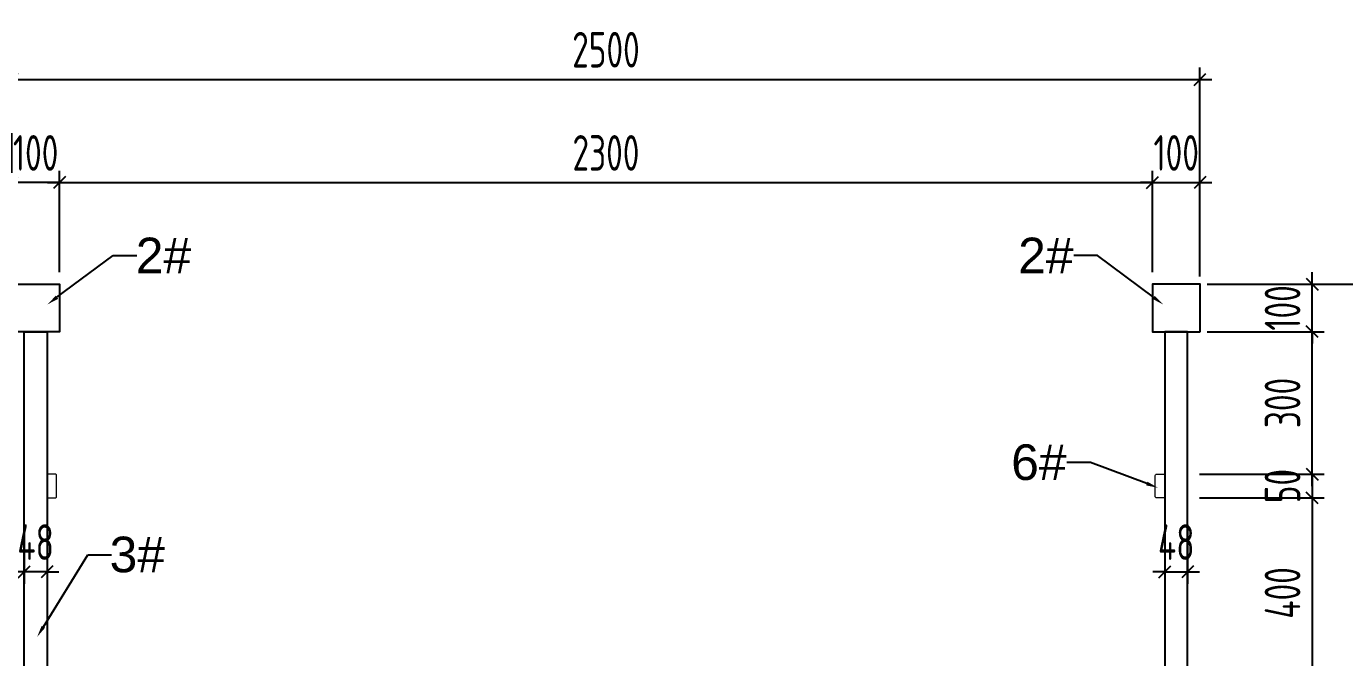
# Model space of a CAD drawing. Header units: millimetres. Extents: x 136606 to 1229059, y 82794 to 127566.
# Drawn here: x 842291 to 847839, y 115869 to 118527 of the extents above; entities that cross this region are included whole.
import ezdxf
from ezdxf import colors
from ezdxf.entities.mleader import LeaderData, LeaderLine
from ezdxf.math import Vec2, Vec3

# ---------------------------------------------------------------- set-up
doc = ezdxf.new("R2010")
doc.units = ezdxf.units.MM
doc.layers.add('型材', color=7, linetype='Continuous', lineweight=15)
for name, color, linetype in [('标注', 9, 'Continuous'), ('铝横梁', 220, 'Continuous'), ('铝通', 4, 'Continuous')]:
    doc.layers.add(name, color=color, linetype=linetype)
doc.styles.add('Arial', font='arial.ttf')
doc.styles.add('hztxt', font='ros1.shx', dxfattribs={"width": 0.8, "bigfont": 'hztxt.shx'})
doc.dimstyles.new('DIM-50-SC0.5', dxfattribs={"dimscale": 50, "dimtxt": 3, "dimasz": 1, "dimexe": 1, "dimexo": 1, "dimgap": 1, "dimtad": 1, "dimdec": 1, "dimlfac": 0.5, "dimdsep": 46, "dimtxsty": 'hztxt', "dimblk": 'OBLIQUE', "dimcen": 0, "dimdle": 1, "dimclrd": 9, "dimclre": 9, "dimclrt": 2, "dimadec": 1, "dimazin": 0, "dimtfac": 1, "dimtdec": 1, "dimtix": 1, "dimtmove": 2, "dimatfit": 3, "dimldrblk": 'OBLIQUE', "dimfxl": 15, "dimtolj": 1, "dimtzin": 0, "dimarcsym": 1})

# ---------------------------------------------------------------- blocks, each defined once
blk = doc.blocks.new('_Oblique')
at = {"color": 0, "linetype": 'ByBlock', "lineweight": -2}
blk.add_line((-0.5, -0.5), (0.5, 0.5), dxfattribs=at)
blk = doc.blocks.new('*D1129')
at = {"layer": 'Defpoints', "color": 0, "transparency": 16777216}
for p in [(842230.5, 117869.1), (842230.5, 117441.2, 0), (842430.5, 117441.2, 0)]:
    blk.add_point(p, dxfattribs=at)
at = {"layer": '标注', "color": 9, "lineweight": -2, "transparency": 16777216}
for p, q in [((842230.5, 117491.2), (842230.5, 117919.1)), ((842430.5, 117491.2), (842430.5, 117919.1)), ((842230.5, 117869.1), (842180.5, 117869.1)), ((842430.5, 117869.1), (842230.5, 117869.1)), ((842430.5, 117869.1), (842480.5, 117869.1))]:
    blk.add_line(p, q, dxfattribs=at)
at = {"layer": '标注', "color": 9, "lineweight": -2, "transparency": 16777216, "xscale": 50, "yscale": 50, "zscale": 50}
blk.add_blockref('_Oblique', (842230.5, 117869.1), dxfattribs=at)
at = {"layer": '标注', "color": 9, "lineweight": -2, "transparency": 16777216, "xscale": 50, "yscale": 50, "zscale": 50, "rotation": 180}
blk.add_blockref('_Oblique', (842430.5, 117869.1), dxfattribs=at)
at = {"layer": '标注', "color": 2, "transparency": 16777216, "insert": (842330.5, 117994.1), "char_height": 150, "attachment_point": 5, "style": 'hztxt'}
blk.add_mtext('\\A1;100', dxfattribs=at)
blk = doc.blocks.new('*D1130')
at = {"layer": 'Defpoints', "color": 0, "transparency": 16777216}
for p in [(847030.5, 117869.1), (842430.5, 117441.2), (847030.5, 117441.2)]:
    blk.add_point(p, dxfattribs=at)
at = {"layer": '标注', "color": 9, "lineweight": -2, "transparency": 16777216}
for p, q in [((842430.5, 117491.2), (842430.5, 117919.1)), ((847030.5, 117491.2), (847030.5, 117919.1)), ((842380.5, 117869.1), (847080.5, 117869.1))]:
    blk.add_line(p, q, dxfattribs=at)
at = {"layer": '标注', "color": 9, "lineweight": -2, "transparency": 16777216, "xscale": 50, "yscale": 50, "zscale": 50, "rotation": 180}
blk.add_blockref('_Oblique', (842430.5, 117869.1), dxfattribs=at)
at = {"layer": '标注', "color": 9, "lineweight": -2, "transparency": 16777216, "xscale": 50, "yscale": 50, "zscale": 50}
blk.add_blockref('_Oblique', (847030.5, 117869.1), dxfattribs=at)
at = {"layer": '标注', "color": 2, "transparency": 16777216, "insert": (844730.5, 117994.1), "char_height": 150, "attachment_point": 5, "style": 'hztxt'}
blk.add_mtext('\\A1;2300', dxfattribs=at)
blk = doc.blocks.new('*D1131')
at = {"layer": 'Defpoints', "color": 0, "transparency": 16777216}
for p in [(847230.5, 117869.1), (847030.5, 117441.2, 0), (847230.5, 117423.2)]:
    blk.add_point(p, dxfattribs=at)
at = {"layer": '标注', "color": 9, "lineweight": -2, "transparency": 16777216}
for p, q in [((847030.5, 117491.2), (847030.5, 117919.1)), ((847230.5, 117473.2), (847230.5, 117919.1)), ((847030.5, 117869.1), (846980.5, 117869.1)), ((847030.5, 117869.1), (847230.5, 117869.1)), ((847230.5, 117869.1), (847280.5, 117869.1))]:
    blk.add_line(p, q, dxfattribs=at)
at = {"layer": '标注', "color": 9, "lineweight": -2, "transparency": 16777216, "xscale": 50, "yscale": 50, "zscale": 50}
blk.add_blockref('_Oblique', (847030.5, 117869.1), dxfattribs=at)
at = {"layer": '标注', "color": 9, "lineweight": -2, "transparency": 16777216, "xscale": 50, "yscale": 50, "zscale": 50, "rotation": 180}
blk.add_blockref('_Oblique', (847230.5, 117869.1), dxfattribs=at)
at = {"layer": '标注', "color": 2, "transparency": 16777216, "insert": (847130.5, 117994.1), "char_height": 150, "attachment_point": 5, "style": 'hztxt'}
blk.add_mtext('\\A1;100', dxfattribs=at)
blk = doc.blocks.new('*D1132')
at = {"layer": 'Defpoints', "color": 0, "transparency": 16777216}
for p in [(847230.5, 118303.6), (842230.5, 117441.2), (847230.5, 117441.2)]:
    blk.add_point(p, dxfattribs=at)
at = {"layer": '标注', "color": 9, "lineweight": -2, "transparency": 16777216}
for p, q in [((842230.5, 117491.2), (842230.5, 118353.6)), ((847230.5, 117491.2), (847230.5, 118353.6)), ((842180.5, 118303.6), (847280.5, 118303.6))]:
    blk.add_line(p, q, dxfattribs=at)
at = {"layer": '标注', "color": 9, "lineweight": -2, "transparency": 16777216, "xscale": 50, "yscale": 50, "zscale": 50, "rotation": 180}
blk.add_blockref('_Oblique', (842230.5, 118303.6), dxfattribs=at)
at = {"layer": '标注', "color": 9, "lineweight": -2, "transparency": 16777216, "xscale": 50, "yscale": 50, "zscale": 50}
blk.add_blockref('_Oblique', (847230.5, 118303.6), dxfattribs=at)
at = {"layer": '标注', "color": 2, "transparency": 16777216, "insert": (844730.5, 118428.6), "char_height": 150, "attachment_point": 5, "style": 'hztxt'}
blk.add_mtext('\\A1;2500', dxfattribs=at)
blk = doc.blocks.new('*D1134')
at = {"layer": 'Defpoints', "color": 0, "transparency": 16777216}
for p in [(847210.4, 117441.2), (848089, 117441.2), (847210.4, 115041.2)]:
    blk.add_point(p, dxfattribs=at)
at = {"layer": '标注', "color": 9, "lineweight": -2, "transparency": 16777216}
for p, q in [((848089, 114991.2), (848089, 117491.2)), ((847260.4, 117441.2), (848139, 117441.2)), ((847260.4, 115041.2), (848139, 115041.2))]:
    blk.add_line(p, q, dxfattribs=at)
at = {"layer": '标注', "color": 9, "lineweight": -2, "transparency": 16777216, "xscale": 50, "yscale": 50, "zscale": 50}
for p, rotation in [((848089, 117441.2), 90), ((848089, 115041.2), 270)]:
    blk.add_blockref('_Oblique', p, dxfattribs=dict(at, rotation=rotation))
at = {"layer": '标注', "color": 2, "transparency": 16777216, "insert": (847964, 116241.2), "char_height": 150, "attachment_point": 5, "rotation": 90, "style": 'hztxt'}
blk.add_mtext('\\A1;1200', dxfattribs=at)
blk = doc.blocks.new('*D1135')
at = {"layer": 'Defpoints', "color": 0, "transparency": 16777216}
for p in [(847210.4, 117441.2, 0), (847210.4, 114841.2, 0), (848434.2, 114841.2)]:
    blk.add_point(p, dxfattribs=at)
at = {"layer": '标注', "color": 9, "lineweight": -2, "transparency": 16777216}
for p, q in [((848434.2, 117491.2), (848434.2, 114791.2)), ((847260.4, 117441.2), (848484.2, 117441.2)), ((847260.4, 114841.2), (848484.2, 114841.2))]:
    blk.add_line(p, q, dxfattribs=at)
at = {"layer": '标注', "color": 9, "lineweight": -2, "transparency": 16777216, "xscale": 50, "yscale": 50, "zscale": 50}
for p, rotation in [((848434.2, 117441.2), 90), ((848434.2, 114841.2), 270)]:
    blk.add_blockref('_Oblique', p, dxfattribs=dict(at, rotation=rotation))
at = {"layer": '标注', "color": 2, "transparency": 16777216, "insert": (848309.2, 116141.2), "char_height": 150, "attachment_point": 5, "rotation": 90, "style": 'hztxt'}
blk.add_mtext('\\A1;1300', dxfattribs=at)
blk = doc.blocks.new('*D936')
at = {"layer": 'Defpoints', "color": 0, "transparency": 16777216}
for p in [(847210.4, 117441.2), (847702.8, 117441.2), (847210.4, 117241.2)]:
    blk.add_point(p, dxfattribs=at)
at = {"layer": '标注', "color": 9, "lineweight": -2, "transparency": 16777216}
for p, q in [((847702.8, 117441.2), (847702.8, 117491.2)), ((847260.4, 117441.2), (847752.8, 117441.2)), ((847702.8, 117241.2), (847702.8, 117441.2)), ((847260.4, 117241.2), (847752.8, 117241.2)), ((847702.8, 117241.2), (847702.8, 117191.2))]:
    blk.add_line(p, q, dxfattribs=at)
at = {"layer": '标注', "color": 9, "lineweight": -2, "transparency": 16777216, "xscale": 50, "yscale": 50, "zscale": 50}
for p, rotation in [((847702.8, 117441.2), 270), ((847702.8, 117241.2), 90)]:
    blk.add_blockref('_Oblique', p, dxfattribs=dict(at, rotation=rotation))
at = {"layer": '标注', "color": 2, "transparency": 16777216, "insert": (847577.8, 117341.2), "char_height": 150, "attachment_point": 5, "rotation": 90, "style": 'hztxt'}
blk.add_mtext('\\A1;100', dxfattribs=at)
blk = doc.blocks.new('*D937')
at = {"layer": 'Defpoints', "color": 0, "transparency": 16777216}
for p in [(847210.4, 117241.2, 0), (847702.8, 117241.2), (847178.5, 116641.1)]:
    blk.add_point(p, dxfattribs=at)
at = {"layer": '标注', "color": 9, "lineweight": -2, "transparency": 16777216}
for p, q in [((847702.8, 116591.1), (847702.8, 117291.2)), ((847260.4, 117241.2), (847752.8, 117241.2)), ((847228.5, 116641.1), (847752.8, 116641.1))]:
    blk.add_line(p, q, dxfattribs=at)
at = {"layer": '标注', "color": 9, "lineweight": -2, "transparency": 16777216, "xscale": 50, "yscale": 50, "zscale": 50}
for p, rotation in [((847702.8, 117241.2), 90), ((847702.8, 116641.1), 270)]:
    blk.add_blockref('_Oblique', p, dxfattribs=dict(at, rotation=rotation))
at = {"layer": '标注', "color": 2, "transparency": 16777216, "insert": (847577.8, 116941.1), "char_height": 150, "attachment_point": 5, "rotation": 90, "style": 'hztxt'}
blk.add_mtext('\\A1;300', dxfattribs=at)
blk = doc.blocks.new('*D939')
at = {"layer": 'Defpoints', "color": 0, "transparency": 16777216}
for p in [(847178.5, 116641.1), (847178.5, 116541.1), (847702.8, 116541.1)]:
    blk.add_point(p, dxfattribs=at)
at = {"layer": '标注', "color": 9, "lineweight": -2, "transparency": 16777216}
for p, q in [((847702.8, 116641.1), (847702.8, 116691.1)), ((847228.5, 116641.1), (847752.8, 116641.1)), ((847702.8, 116641.1), (847702.8, 116541.1)), ((847228.5, 116541.1), (847752.8, 116541.1)), ((847702.8, 116541.1), (847702.8, 116491.1))]:
    blk.add_line(p, q, dxfattribs=at)
at = {"layer": '标注', "color": 9, "lineweight": -2, "transparency": 16777216, "xscale": 50, "yscale": 50, "zscale": 50}
for p, rotation in [((847702.8, 116641.1), 270), ((847702.8, 116541.1), 90)]:
    blk.add_blockref('_Oblique', p, dxfattribs=dict(at, rotation=rotation))
at = {"layer": '标注', "color": 2, "transparency": 16777216, "insert": (847577.8, 116591.1), "char_height": 150, "attachment_point": 5, "rotation": 90, "style": 'hztxt'}
blk.add_mtext('\\A1;50', dxfattribs=at)
blk = doc.blocks.new('*D941')
at = {"layer": 'Defpoints', "color": 0, "transparency": 16777216}
for p in [(847178.5, 116541.1), (847178.5, 115741.1, 0), (847702.8, 115741.1)]:
    blk.add_point(p, dxfattribs=at)
at = {"layer": '标注', "color": 9, "lineweight": -2, "transparency": 16777216}
for p, q in [((847702.8, 116591.1), (847702.8, 115691.1)), ((847228.5, 116541.1), (847752.8, 116541.1)), ((847228.5, 115741.1), (847752.8, 115741.1))]:
    blk.add_line(p, q, dxfattribs=at)
at = {"layer": '标注', "color": 9, "lineweight": -2, "transparency": 16777216, "xscale": 50, "yscale": 50, "zscale": 50}
for p, rotation in [((847702.8, 116541.1), 90), ((847702.8, 115741.1), 270)]:
    blk.add_blockref('_Oblique', p, dxfattribs=dict(at, rotation=rotation))
at = {"layer": '标注', "color": 2, "transparency": 16777216, "insert": (847577.8, 116141.1), "char_height": 150, "attachment_point": 5, "rotation": 90, "style": 'hztxt'}
blk.add_mtext('\\A1;400', dxfattribs=at)
blk = doc.blocks.new('Fushou')
at = {"layer": '型材'}
blk.add_lwpolyline([(320873, 174507.1, 0.414214), (320878, 174512.1), (320878, 174602.1, 0.414214), (320873, 174607.1), (320843, 174607.1, 0.414214), (320838, 174602.1), (320838, 174512.1, 0.414214), (320843, 174507.1)], format="xyb", close=True, dxfattribs=at)
at = {"layer": '型材', "elevation": 0}
blk.add_lwpolyline([(320873, 173607.1, 0.414214), (320878, 173612.1), (320878, 173702.1, 0.414214), (320873, 173707.1), (320843, 173707.1, 0.414214), (320838, 173702.1), (320838, 173612.1, 0.414214), (320843, 173607.1)], format="xyb", close=True, dxfattribs=at)
at = {"layer": '铝横梁', "color": 6}
blk.add_lwpolyline([(320742, 175207.1), (320838, 175207.1), (320838, 173007.1), (320742, 173007.1)], close=True, dxfattribs=at)
at = {"layer": '铝通'}
for points in [[(320690, 175207.1), (320690, 175407.1), (320890, 175407.1), (320890, 175207.1), (320690, 175207.1)], [(320690, 172807.1), (320690, 173007.1), (320890, 173007.1), (320890, 172807.1), (320690, 172807.1)]]:
    blk.add_lwpolyline(points, dxfattribs=at)
blk = doc.blocks.new('*D1237')
at = {"layer": 'Defpoints', "color": 0, "transparency": 16777216}
for p in [(842282.5, 116477.8), (842378.5, 116477.8), (842282.5, 116230)]:
    blk.add_point(p, dxfattribs=at)
at = {"layer": '标注', "color": 9, "lineweight": -2, "transparency": 16777216}
for p, q in [((842282.5, 116427.8), (842282.5, 116180)), ((842378.5, 116427.8), (842378.5, 116180)), ((842282.5, 116230), (842232.5, 116230)), ((842378.5, 116230), (842282.5, 116230)), ((842378.5, 116230), (842428.5, 116230))]:
    blk.add_line(p, q, dxfattribs=at)
at = {"layer": '标注', "color": 9, "lineweight": -2, "transparency": 16777216, "xscale": 50, "yscale": 50, "zscale": 50}
blk.add_blockref('_Oblique', (842282.5, 116230), dxfattribs=at)
at = {"layer": '标注', "color": 9, "lineweight": -2, "transparency": 16777216, "xscale": 50, "yscale": 50, "zscale": 50, "rotation": 180}
blk.add_blockref('_Oblique', (842378.5, 116230), dxfattribs=at)
at = {"layer": '标注', "color": 2, "transparency": 16777216, "insert": (842330.5, 116355), "char_height": 150, "attachment_point": 5, "style": 'hztxt'}
blk.add_mtext('\\A1;48', dxfattribs=at)
blk = doc.blocks.new('*D1061')
at = {"layer": 'Defpoints', "color": 0, "transparency": 16777216}
for p in [(847082.5, 116477.8), (847178.5, 116477.8), (847178.5, 116230)]:
    blk.add_point(p, dxfattribs=at)
at = {"layer": '标注', "color": 9, "lineweight": -2, "transparency": 16777216}
for p, q in [((847082.5, 116427.8), (847082.5, 116180)), ((847178.5, 116427.8), (847178.5, 116180)), ((847082.5, 116230), (847032.5, 116230)), ((847082.5, 116230), (847178.5, 116230)), ((847178.5, 116230), (847228.5, 116230))]:
    blk.add_line(p, q, dxfattribs=at)
at = {"layer": '标注', "color": 9, "lineweight": -2, "transparency": 16777216, "xscale": 50, "yscale": 50, "zscale": 50}
blk.add_blockref('_Oblique', (847082.5, 116230), dxfattribs=at)
at = {"layer": '标注', "color": 9, "lineweight": -2, "transparency": 16777216, "xscale": 50, "yscale": 50, "zscale": 50, "rotation": 180}
blk.add_blockref('_Oblique', (847178.5, 116230), dxfattribs=at)
at = {"layer": '标注', "color": 2, "transparency": 16777216, "insert": (847130.5, 116355), "char_height": 150, "attachment_point": 5, "style": 'hztxt'}
blk.add_mtext('\\A1;48', dxfattribs=at)

msp = doc.modelspace()

# ---------------------------------------------------------------- block references
at = {"color": 7}
msp.add_blockref('Fushou', (521540.4856, -57965.9919), dxfattribs=at)
at = {"color": 7, "xscale": -1}
msp.add_blockref('Fushou', (1167920.5283, -57965.9919), dxfattribs=at)

# ---------------------------------------------------------------- dimensions: what is measured, and where the dimension line sits
at = {"layer": '标注'}
for base, p1, p2, picture, middle in [((847230.5189, 118303.6017), (842230.495, 117441.1506), (847230.5189, 117441.1506), '*D1132', (844730.507, 118428.6017)), ((847030.5189, 117869.0643), (842430.495, 117441.1506), (847030.5189, 117441.1506), '*D1130', (844730.507, 117994.0643)), ((847230.5189, 117869.0643, -0.001), (847030.5189, 117441.1506), (847230.5189, 117423.1518, -0.001), '*D1131', (847130.5189, 117994.0643, -0.001)), ((842282.495, 116229.9942), (842378.495, 116477.7618), (842282.495, 116477.7618), '*D1237', (842330.495, 116354.9942))]:
    dim = msp.add_linear_dim(base=base, p1=p1, p2=p2, dimstyle='DIM-50-SC0.5', dxfattribs=at)
    dim.commit()
    dim.dimension.update_dxf_attribs({"geometry": picture, "text_midpoint": middle})
for base, p1, p2, angle, picture, middle in [((842230.495, 117869.0643, -0.001), (842430.495, 117441.1506), (842230.495, 117441.1506), 180, '*D1129', (842330.495, 117994.0643, -0.001)), ((847702.8142, 117441.1506, -0.001), (847210.4186, 117241.1506, -0.001), (847210.4186, 117441.1506, -0.001), 90, '*D936', (847577.8142, 117341.1506, -0.001)), ((848089.0039, 117441.1506, -0.001), (847210.4186, 115041.1545, -0.001), (847210.4186, 117441.1506, -0.001), 90, '*D1134', (847964.0039, 116241.1525, -0.001)), ((848434.1701, 114841.1545, 0.001), (847210.4186, 117441.1506, -0.001), (847210.4186, 114841.1545, -0.001), 90, '*D1135', (848309.1701, 116141.1525, 0.001)), ((847702.8142, 117241.1506), (847178.5189, 116641.1214), (847210.4186, 117241.1506, -0.001), 90, '*D937', (847577.8142, 116941.136)), ((847702.8142, 116541.1214), (847178.5189, 116641.1214), (847178.5189, 116541.1214), 90, '*D939', (847577.8142, 116591.1214)), ((847702.8142, 115741.1214), (847178.5189, 116541.1214), (847178.5189, 115741.1214, 0.001), 90, '*D941', (847577.8142, 116141.1214)), ((847178.5189, 116229.9942), (847082.5189, 116477.7618), (847178.5189, 116477.7618), 180, '*D1061', (847130.5189, 116354.9942))]:
    dim = msp.add_linear_dim(base=base, p1=p1, p2=p2, angle=angle, dimstyle='DIM-50-SC0.5', dxfattribs=at)
    dim.commit()
    dim.dimension.update_dxf_attribs({"geometry": picture, "text_midpoint": middle})

# ---------------------------------------------------------------- leaders
at = {"layer": '标注', "color": 6}
ml = msp.add_multileader_mtext('Standard', dxfattribs=at)
ml.set_content('2#', color=6, style='Arial')
ml.set_leader_properties(color=9)
ml.build(insert=Vec2(0, 0))
ml.multileader.update_dxf_attribs({"dogleg_length": 100, "arrow_head_size": 50})
ctx = ml.context
ctx.base_point, ctx.char_height, ctx.arrow_head_size, ctx.landing_gap_size, ctx.plane_origin = Vec3(842756.1266, 117562.1978, -0.001), 150, 50, 1, Vec3(842656.1266, 118025.9291, -0.001)
ctx.text_align_type = 2
notes = []
notes.append((ctx, [(0, (1, 1, 0), (842656.1266, 117562.1978, -0.001), (1, 0), 100, [(0, [(842380.2426, 117356.0672, -0.001)], 0, [])])]))
ctx.mtext.insert, ctx.mtext.alignment, ctx.mtext.flow_direction = Vec3(842984.8865, 117637.1978, -0.001), 3, 5
ml = msp.add_multileader_mtext('Standard', dxfattribs=at)
ml.set_content('2#', color=6, style='Arial')
ml.set_leader_properties(color=9)
ml.build(insert=Vec2(0, 0))
ml.multileader.update_dxf_attribs({"dogleg_length": 100, "arrow_head_size": 50})
ctx = ml.context
ctx.base_point, ctx.char_height, ctx.arrow_head_size, ctx.landing_gap_size, ctx.plane_origin = Vec3(846473.0221, 117562.1978, -0.001), 150, 50, 1, Vec3(845799.3058, 118025.9291, -0.001)
ctx.text_align_type = 2
notes.append((ctx, [(0, (1, 1, 0), (846799.3058, 117562.1978, -0.001), (-1, 0), 100, [(0, [(847075.1899, 117356.0672, -0.001)], 0, [])])]))
ctx.mtext.insert, ctx.mtext.alignment, ctx.mtext.flow_direction = Vec3(846698.3058, 117637.1978, -0.001), 3, 5
ml = msp.add_multileader_mtext('Standard', dxfattribs=at)
ml.set_content('6#', color=6, style='Arial')
ml.set_leader_properties(color=9)
ml.build(insert=Vec2(0, 0))
ml.multileader.update_dxf_attribs({"dogleg_length": 100, "arrow_head_size": 50})
ctx = ml.context
ctx.base_point, ctx.char_height, ctx.arrow_head_size, ctx.landing_gap_size, ctx.plane_origin = Vec3(846445.4332, 116690.4843), 150, 50, 1, Vec3(847330.525, 117957.1019)
ctx.text_align_type = 2
notes.append((ctx, [(1, (1, 1, 0), (846769.9775, 116690.4843), (-1, 0), 100, [(0, [(847053.4623, 116584.0874)], 0, [])])]))
ctx.mtext.insert, ctx.mtext.alignment, ctx.mtext.flow_direction = Vec3(846668.9775, 116766.7432), 3, 5
ml = msp.add_multileader_mtext('Standard', dxfattribs=at)
ml.set_content('3#', color=6, style='Arial')
ml.set_leader_properties(color=9)
ml.build(insert=Vec2(0, 0))
ml.multileader.update_dxf_attribs({"dogleg_length": 100, "arrow_head_size": 50})
ctx = ml.context
ctx.base_point, ctx.char_height, ctx.arrow_head_size, ctx.landing_gap_size, ctx.plane_origin = Vec3(842649.7275, 116301.8856), 150, 50, 1, Vec3(839548.7235, 116765.6169)
ctx.text_align_type = 2
notes.append((ctx, [(0, (1, 1, 0), (842549.7275, 116301.8856), (1, 0), 100, [(0, [(842336.7697, 115955.9507)], 0, [])])]))
ctx.mtext.insert, ctx.mtext.alignment, ctx.mtext.flow_direction = Vec3(842874.9044, 116378.1445), 3, 5
for ctx, leaders in notes:
    for number, flags, end, landing, length, lines in leaders:
        leader = LeaderData()
        leader.index, (leader.has_last_leader_line, leader.has_dogleg_vector, leader.attachment_direction) = number, flags
        leader.last_leader_point, leader.dogleg_vector, leader.dogleg_length = Vec3(end), Vec3(landing), length
        for number, points, colour, breaks in lines:
            line = LeaderLine()
            line.index, line.vertices, line.color, line.breaks = number, Vec3.list(points), colors.encode_raw_color(colour), breaks
            leader.lines.append(line)
        ctx.leaders.append(leader)

doc.saveas('drawing.dxf')
